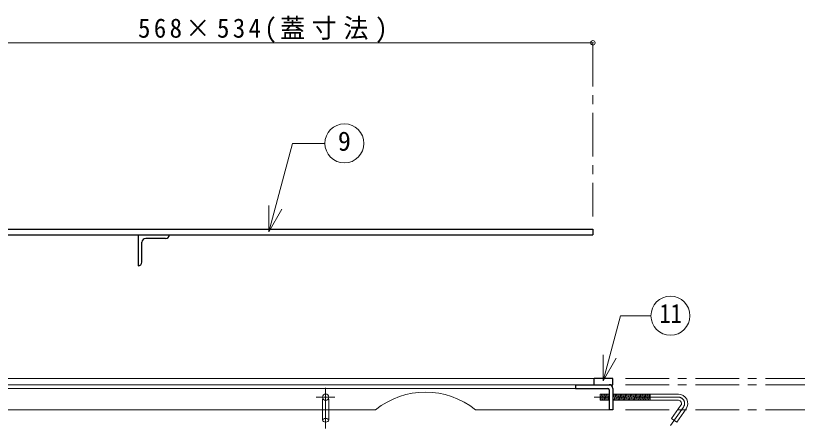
# Model space of a CAD drawing. Units: millimetres at full size, sheet at 1:7; details may follow other scales. Extents: x -1472 to 1363, y -987 to 980.
# Drawn here: x -222 to 404, y -230 to 100 of the extents above; entities that cross this region are included whole.
import ezdxf
from ezdxf.enums import TextEntityAlignment as Align

# ---------------------------------------------------------------- set-up
doc = ezdxf.new("R2010")
doc.units = ezdxf.units.MM
doc.header["$LTSCALE"] = 7
doc.header["$PDMODE"] = 32
doc.header["$PDSIZE"] = 3.5
doc.linetypes.add('CHAIN1', pattern=[8, 5, -1, 1, -1])
doc.linetypes.add('DASHED1', pattern=[1.8, 1.2, -0.6])
doc.layers.add('0-0____1', color=4, linetype='Continuous', lineweight=9)
doc.styles.add('ＭＳ ゴシック', font='')
doc.styles.get('ＭＳ ゴシック').set_extended_font_data('MS Gothic')

msp = doc.modelspace()

# ---------------------------------------------------------------- linework, layer by layer
at = {"layer": '0-0____1'}
for p, q in [((-294.001, 78.12), (239.999, 78.12)), ((245.897, -202.88), (246.306, -207.88)), ((246.901, -202.88), (247.309, -207.88)), ((247.904, -202.88), (248.312, -207.88)), ((248.907, -202.88), (249.316, -207.88)), ((249.911, -202.88), (250.319, -207.88)), ((250.914, -202.88), (251.322, -207.88)), ((251.917, -202.88), (252.326, -207.88)), ((252.921, -202.88), (252.999, -203.835)), ((255.999, -203.713), (256.339, -207.88)), ((256.934, -202.88), (257.342, -207.88)), ((257.937, -202.88), (258.346, -207.88)), ((258.941, -202.88), (259.349, -207.88)), ((259.944, -202.88), (260.352, -207.88)), ((260.947, -202.88), (261.356, -207.88)), ((261.951, -202.88), (262.359, -207.88)), ((262.954, -202.88), (263.362, -207.88)), ((263.957, -202.88), (264.366, -207.88)), ((264.961, -202.88), (265.369, -207.88)), ((265.964, -202.88), (266.372, -207.88)), ((266.967, -202.88), (267.376, -207.88)), ((267.971, -202.88), (268.379, -207.88)), ((268.974, -202.88), (269.382, -207.88)), ((269.977, -202.88), (270.386, -207.88)), ((270.981, -202.88), (271.389, -207.88)), ((271.984, -202.88), (272.392, -207.88)), ((272.987, -202.88), (273.396, -207.88)), ((273.991, -202.88), (274.399, -207.88)), ((274.994, -202.88), (275.402, -207.88)), ((275.997, -202.88), (276.406, -207.88)), ((277.001, -202.88), (277.409, -207.88)), ((278.004, -202.88), (278.412, -207.88)), ((279.007, -202.88), (279.416, -207.88)), ((280.011, -202.88), (280.419, -207.88)), ((281.014, -202.88), (281.422, -207.88)), ((282.017, -202.88), (282.426, -207.88)), ((283.021, -202.88), (283.429, -207.88)), ((284.024, -202.88), (284.432, -207.88)), ((285.027, -202.88), (285.436, -207.88)), ((285.897, -207.88), (285.897, -202.88)), ((65.999, -215.38), (-841.001, -215.38)), ((23.499, -215.38), (23.499, -223.878)), ((28.499, -215.38), (28.499, -223.878)), ((252.999, -215.38), (145.999, -215.38))]:
    msp.add_line(p, q, dxfattribs=at)
at = {"layer": '0-0____1', "linetype": 'CHAIN1'}
for p, q in [((239.999, 78.12), (239.999, -60.88)), ((265.999, -190.38), (445.999, -190.38)), ((25.999, -197.88), (25.999, -230.312)), ((265.999, -195.38), (445.999, -195.38)), ((18.499, -205.38), (33.499, -205.38)), ((308.394, -205.38), (240.897, -205.38)), ((265.999, -215.38), (445.999, -215.38)), ((312.489, -213.248), (302.179, -227.973))]:
    msp.add_line(p, q, dxfattribs=at)
at = {"layer": '0-0____1', "color": 7, "lineweight": 18}
for p, q in [((-19.4, -73.069), (-0.441, -2.315)), ((25.48, -2.315), (-0.441, -2.315)), ((-19.4, -73.069), (-19.4, -52.069)), ((-19.4, -73.069), (-8.9, -54.883)), ((248.14, -192.375), (262.116, -140.216)), ((286.43, -140.216), (262.116, -140.216)), ((248.14, -192.375), (248.14, -171.375)), ((248.14, -192.375), (258.64, -174.188)), ((240.999, -190.38), (-829.001, -190.38)), ((-814.001, -195.38), (225.999, -195.38)), ((-814.001, -198.38), (225.999, -198.38)), ((245.897, -207.88), (245.897, -202.88)), ((252.999, -202.88), (245.897, -202.88)), ((308.394, -202.88), (255.999, -202.88)), ((252.999, -207.88), (245.897, -207.88)), ((308.394, -207.88), (255.999, -207.88)), ((314.537, -214.682), (307.094, -225.312))]:
    msp.add_line(p, q, dxfattribs=at)
at = {"layer": '0-0____1', "color": 5, "lineweight": 25}
for p, q in [((-294.001, -70.88), (239.999, -70.88)), ((239.999, -70.88), (239.999, -75.38)), ((-306.501, -75.38), (239.999, -75.38)), ((-124.001, -75.38), (-124.001, -100.38)), ((-102.001, -78.38), (-118.001, -78.38)), ((-121.001, -97.38), (-121.001, -81.38)), ((255.999, -190.38), (240.999, -190.38)), ((240.999, -195.38), (240.999, -190.38)), ((255.999, -195.38), (255.999, -190.38)), ((225.999, -195.38), (255.999, -195.38)), ((225.999, -195.38), (225.999, -198.38)), ((225.999, -198.38), (251.999, -198.38)), ((252.999, -199.38), (252.999, -215.38)), ((255.999, -198.38), (255.999, -215.38)), ((255.999, -215.38), (252.999, -215.38))]:
    msp.add_line(p, q, dxfattribs=at)
at = {"layer": '0-0____1', "linetype": 'DASHED1'}
for p, q in [((23.499, -215.38), (23.499, -205.38)), ((28.499, -215.38), (28.499, -205.38))]:
    msp.add_line(p, q, dxfattribs=at)
at = {"layer": '0-0____1', "color": 7, "lineweight": 18}
msp.add_lwpolyline([(310.442, -211.814), (302.999, -222.444), (307.094, -225.312)], dxfattribs=at)
for centre in [(41.08, -2.315), (302.03, -140.216)]:
    msp.add_circle(centre, 15.6, dxfattribs=at)
at = {"layer": '0-0____1'}
msp.add_circle((25.999, -205.38), 2.5, dxfattribs=at)
at = {"layer": '0-0____1', "color": 5, "lineweight": 25}
for centre, radius, start, end in [((-118.001, -81.38), 3, 90, 180), ((-102.001, -75.38), 3, 270, 0), ((-124.001, -97.38), 3, 270, 0), ((251.999, -199.38), 1, 0, 90), ((252.999, -198.38), 3, 0, 90)]:
    msp.add_arc(centre, radius, start, end, dxfattribs=at)
at = {"layer": '0-0____1'}
msp.add_arc((105.999, -265.523), 64.143, 51.41991, 128.58009, dxfattribs=at)
at = {"layer": '0-0____1', "color": 7, "lineweight": 18}
for radius in [7.5, 2.5]:
    msp.add_arc((308.394, -210.38), radius, 325, 90, dxfattribs=at)
at = {"layer": '0-0____1', "linetype": 'CHAIN1'}
msp.add_arc((308.394, -210.38), 5, 325, 90, dxfattribs=at)
at = {"layer": '0-0____1'}
msp.add_ellipse((25.999, -223.868), major_axis=(2.5, 0), ratio=0.57, dxfattribs=at)
msp.add_point((239.999, 78.12), dxfattribs=at)

# ---------------------------------------------------------------- texts
at = {"layer": '0-0____1', "color": 7, "style": 'ＭＳ ゴシック'}
msp.add_text('9', height=15.4, dxfattribs=at).set_placement((35.83, -12.815), align=Align.BOTTOM_LEFT)
at = {"layer": '0-0____1', "color": 7, "style": 'ＭＳ ゴシック', "width": 0.85}
msp.add_text('11', height=15.4, dxfattribs=at).set_placement((293.28, -150.716), align=Align.BOTTOM_LEFT)
at = {"layer": '0-0____1', "color": 7, "insert": (-124.126, 78.12), "char_height": 15.4, "attachment_point": 7, "style": 'ＭＳ ゴシック'}
msp.add_mtext('\\T1.27;\\W0.95;568×534(蓋寸法)', dxfattribs=at)

doc.saveas('drawing.dxf')
